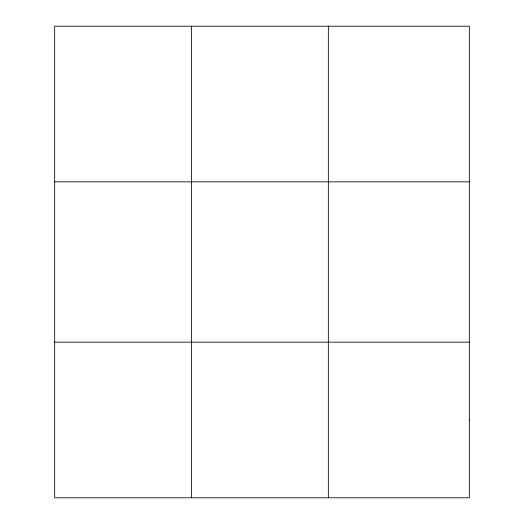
<?xml version="1.0" encoding="UTF-8"?>
<svg xmlns="http://www.w3.org/2000/svg" width="524" height="524" viewBox="0 0 524 524"><rect width="100%" height="100%" fill="white"/><g stroke="black" fill="none" stroke-linecap="round" stroke-linejoin="round"><path stroke-width="0.79" d="M191.509 26.2L191.509 497.8M328.345 26.2L328.345 497.8M54.673 181.828L469.327 181.828M54.673 342.172L469.327 342.172M469.327 419.986L469.327 497.8L54.673 497.8L54.673 26.2L469.327 26.2L469.327 419.986"/></g></svg>
